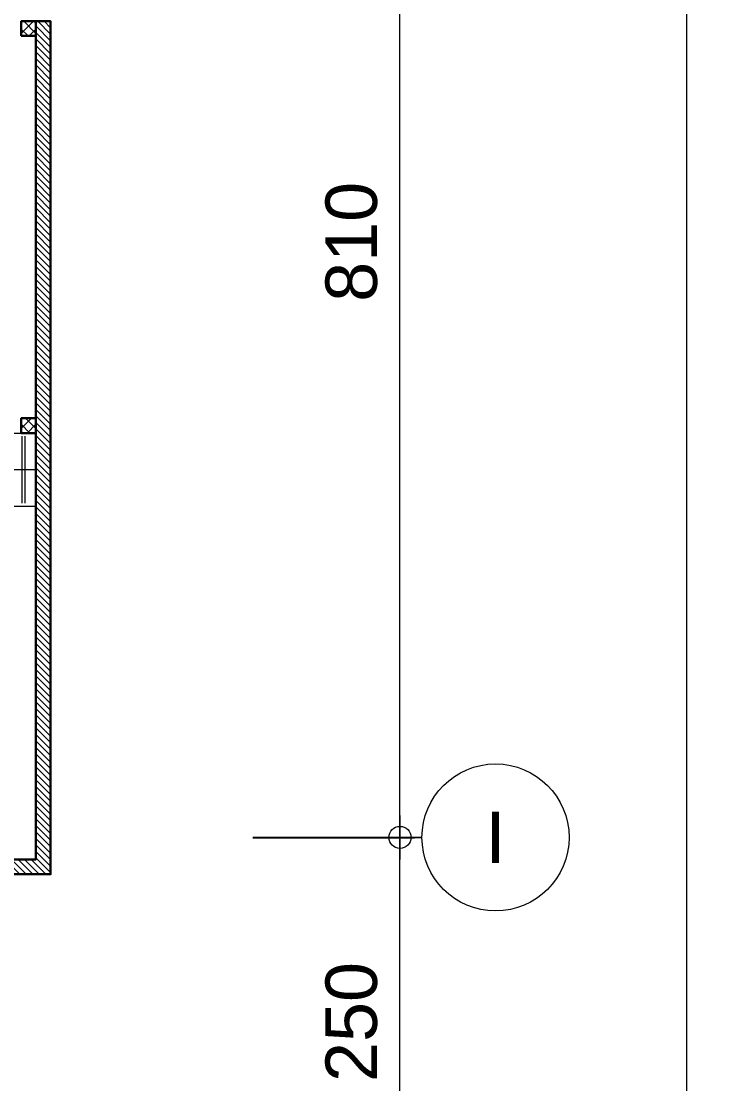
# Model space of a CAD drawing. Header units: millimetres. Extents: x -324 to 75, y -297 to 212.
# Drawn here: x -206.24 to -201.57, y 180.97 to 188.19 of the extents above; entities that cross this region are included whole.
import ezdxf
from ezdxf.enums import TextEntityAlignment as Align

# ---------------------------------------------------------------- set-up
doc = ezdxf.new("R2010")
doc.units = ezdxf.units.MM
doc.layers.get('defpoints').update_dxf_attribs({"color": 1})
for name, color, linetype, lineweight in [('ars', 11, 'Continuous', 0), ('KOL', 1, 'Continuous', 30), ('KOLOM', 4, 'Continuous', 9), ('u', 6, 'Continuous', 20)]:
    doc.layers.add(name, color=color, linetype=linetype, lineweight=lineweight)
doc.styles.add('S', font='simplex', dxfattribs={"width": 0.75})
doc.styles.get("Standard").update_dxf_attribs({"font": 'arial.ttf'})
doc.dimstyles.new('sk-100', dxfattribs={"dimtxt": 0.35, "dimasz": 0.15, "dimexe": 0.1, "dimexo": 0, "dimgap": 0.15, "dimtad": 1, "dimdec": 0, "dimlfac": 100, "dimzin": 0, "dimdsep": 46, "dimtxsty": 'Standard', "dimblk": 'BULAT', "dimcen": 0.09, "dimclrd": 256, "dimclre": 256, "dimclrt": 256, "dimadec": 0, "dimazin": 0, "dimtfac": 1, "dimtdec": 0, "dimtofl": 0, "dimtmove": 0, "dimatfit": 3, "dimldrblk": 'BULAT', "dimfxl": 1, "dimtolj": 1, "dimtzin": 0, "dimlwd": -1, "dimarcsym": 0})

# ---------------------------------------------------------------- blocks, each defined once
blk = doc.blocks.new('LEMARI1')
for points in [[(0.6998, 0.4988), (-0.6998, 0.4988)], [(-0.6998, 0), (0.6998, 0), (0.6998, 0.4988), (-0.6998, 0.4988), (-0.6998, 0)], [(-0.5387, 0.4758), (-0.4855, 0.023)], [(-0.4685, 0.0254), (-0.5206, 0.477)], [(-0.3002, 0.4746), (-0.3705, 0.0242)], [(-0.3523, 0.0218), (-0.2821, 0.4709)], [(-0.2034, 0.477), (-0.2034, 0.0218)], [(-0.1852, 0.0218), (-0.1852, 0.477)], [(-0.0678, 0.477), (-0.0678, 0.0218)], [(-0.0496, 0.0218), (-0.0496, 0.477)], [(0.1755, 0.4722), (0.0436, 0.0363)], [(0.0605, 0.0315), (0.1937, 0.4673)], [(0.3317, 0.4746), (0.2627, 0.0242)], [(0.2797, 0.0218), (0.3499, 0.4709)], [(0.4286, 0.477), (0.4286, 0.0218)], [(0.4467, 0.0218), (0.4467, 0.477)], [(0.6053, 0.477), (0.6053, 0.0218)], [(0.6235, 0.0218), (0.6235, 0.477)], [(0.6998, 0.2494), (-0.5993, 0.2494)]]:
    blk.add_lwpolyline(points)
blk = doc.blocks.new('K 10.10')
at = {"layer": 'ars'}
h = blk.add_hatch(dxfattribs=at)
h.set_pattern_fill('_USER', color=256, scale=0.05, angle=45, double=1, pattern_type=0)
h.set_pattern_definition([(45, (0, 0), (-0.035355339, 0.035355339), []), (135, (0, 0), (-0.035355339, -0.035355339), [])])
h.paths.add_polyline_path([(1560.5383, 1380.4069), (1560.6383, 1380.4069), (1560.6383, 1380.5069), (1560.5383, 1380.5069)])
at = {"layer": 'KOL'}
blk.add_lwpolyline([(1560.5383, 1380.4069), (1560.6383, 1380.4069), (1560.6383, 1380.5069), (1560.5383, 1380.5069)], close=True, dxfattribs=at)
blk = doc.blocks.new('A-4')
at = {"layer": 'ars'}
h = blk.add_hatch(dxfattribs=at)
h.set_pattern_fill('ANSI31', color=256, scale=0.25, angle=180, style=0)
h.set_pattern_definition([(315, (37.55, 7.8), (-0.022097087, -0.022097087), [])])
h.paths.add_polyline_path([(36.785, 42.9), (37.45, 42.9), (37.55, 42.9), (37.55, 48.7), (37.45, 48.7), (37.45, 43), (36.785, 43)])
at = {"layer": 'KOL'}
blk.add_lwpolyline([(36.785, 42.9), (37.45, 42.9), (37.55, 42.9), (37.55, 48.7), (37.45, 48.7), (37.45, 43), (36.785, 43), (36.785, 42.9)], dxfattribs=at)
at = {"layer": 'ars', "xscale": -1, "rotation": 180}
blk.add_blockref('LEMARI1', (36.7502, 45.9), dxfattribs=at)
at = {"layer": 'KOLOM', "extrusion": (0, 0, -1), "xscale": -1, "zscale": -1}
for p in [(1523.1883, -1331.8069), (1523.1883, -1334.5069)]:
    blk.add_blockref('K 10.10', p, dxfattribs=at)
blk = doc.blocks.new('BULAT')
for p, q in [((0, -1), (0, 1)), ((-1, 0), (1, 0))]:
    blk.add_line(p, q)
blk.add_circle((0, 0), 0.5)
blk = doc.blocks.new('*D116')
at = {"layer": 'defpoints', "color": 0}
for p in [(-204.667, 182.6439), (-203.667, 182.6439), (-204.667, 180.1439)]:
    blk.add_point(p, dxfattribs=at)
at = {"layer": 'u', "lineweight": -2}
for p, q in [((-204.667, 182.6439), (-203.567, 182.6439)), ((-204.667, 180.1439), (-203.567, 180.1439))]:
    blk.add_line(p, q, dxfattribs=at)
at = {"layer": 'u'}
blk.add_line((-203.667, 180.2939), (-203.667, 182.4939), dxfattribs=at)
at = {"layer": 'u', "xscale": 0.15, "yscale": 0.15, "zscale": 0.15}
for p, rotation in [((-203.667, 182.6439), 90), ((-203.667, 180.1439), 270)]:
    blk.add_blockref('BULAT', p, dxfattribs=dict(at, rotation=rotation))
at = {"layer": 'u', "insert": (-203.9957, 181.3889), "char_height": 0.35, "attachment_point": 5, "rotation": 90}
blk.add_mtext('\\A1;250', dxfattribs=at)
blk = doc.blocks.new('NAV')
blk.add_circle((0, -0.4), 0.4)
at = {"style": 'S', "width": 0.75, "flags": 4}
blk.add_attdef('AV', text='', height=0.3, dxfattribs=at).set_placement((0, -0.4), align=Align.MIDDLE)
blk = doc.blocks.new('*D117')
at = {"layer": 'defpoints', "color": 0}
for p in [(-204.667, 190.7439), (-203.667, 190.7439), (-204.667, 182.6439)]:
    blk.add_point(p, dxfattribs=at)
at = {"layer": 'u', "lineweight": -2}
for p, q in [((-204.667, 190.7439), (-203.567, 190.7439)), ((-204.667, 182.6439), (-203.567, 182.6439))]:
    blk.add_line(p, q, dxfattribs=at)
at = {"layer": 'u'}
blk.add_line((-203.667, 182.7939), (-203.667, 190.5939), dxfattribs=at)
at = {"layer": 'u', "xscale": 0.15, "yscale": 0.15, "zscale": 0.15}
for p, rotation in [((-203.667, 190.7439), 90), ((-203.667, 182.6439), 270)]:
    blk.add_blockref('BULAT', p, dxfattribs=dict(at, rotation=rotation))
at = {"layer": 'u', "insert": (-203.9957, 186.6939), "char_height": 0.35, "attachment_point": 5, "rotation": 90}
blk.add_mtext('\\A1;810', dxfattribs=at)
blk = doc.blocks.new('*D119')
at = {"layer": 'defpoints', "color": 0}
for p in [(-202.517, 195.7439), (-201.717, 195.7439), (-202.517, 139.7439)]:
    blk.add_point(p, dxfattribs=at)
at = {"layer": 'u', "lineweight": -2}
for p, q in [((-202.517, 195.7439), (-201.617, 195.7439)), ((-202.517, 139.7439), (-201.617, 139.7439))]:
    blk.add_line(p, q, dxfattribs=at)
at = {"layer": 'u'}
blk.add_line((-201.717, 139.8939), (-201.717, 195.5939), dxfattribs=at)
at = {"layer": 'u', "xscale": 0.15, "yscale": 0.15, "zscale": 0.15}
for p, rotation in [((-201.717, 195.7439), 90), ((-201.717, 139.7439), 270)]:
    blk.add_blockref('BULAT', p, dxfattribs=dict(at, rotation=rotation))
at = {"layer": 'u', "insert": (-202.0457, 167.7439), "char_height": 0.35, "attachment_point": 5, "rotation": 90}
blk.add_mtext('\\A1;5600', dxfattribs=at)

msp = doc.modelspace()

# ---------------------------------------------------------------- block references
msp.add_blockref('A-4', (-243.5919, 139.4939))
at = {"layer": 'u'}
ref = msp.add_blockref('NAV', (-203.017, 183.1439), dxfattribs=dict(at, xscale=1.25, yscale=1.25, zscale=1.25))
ref.add_attrib('AV', 'I', dxfattribs={"layer": '0', "height": 0.35, "flags": 4}).set_placement((-203.017, 182.6439), align=Align.MIDDLE)

# ---------------------------------------------------------------- dimensions: what is measured, and where the dimension line sits
for base, p1, p2, picture, middle in [((-201.717, 195.7439), (-202.517, 139.7439), (-202.517, 195.7439), '*D119', (-201.717, 167.7439)), ((-203.667, 190.7439), (-204.667, 182.6439), (-204.667, 190.7439), '*D117', (-203.667, 186.6939)), ((-203.667, 182.6439), (-204.667, 180.1439), (-204.667, 182.6439), '*D116', (-203.667, 181.3889))]:
    dim = msp.add_linear_dim(base=base, p1=p1, p2=p2, angle=90, dimstyle='sk-100', dxfattribs=at)
    dim.commit()
    dim.dimension.update_dxf_attribs({"geometry": picture, "text_midpoint": middle, "dimtype": 160})

doc.saveas('drawing.dxf')
